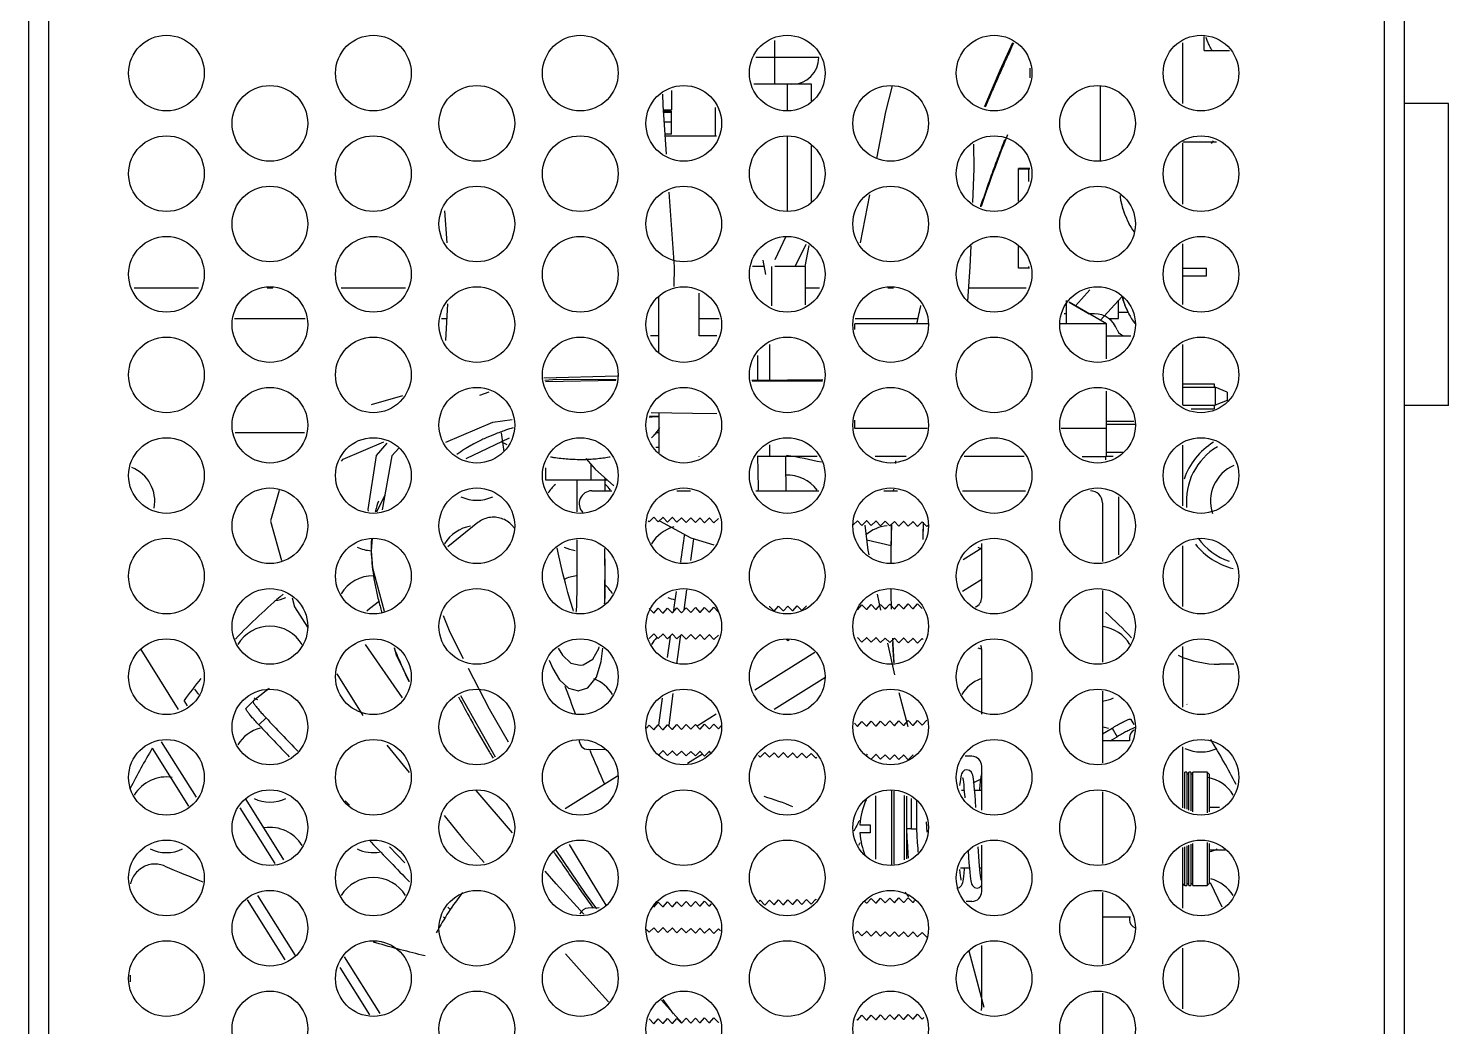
# Model space of a CAD drawing. Header units: inches. Extents: x 0 to 34, y 0 to 22.
# Drawn here: x 27.303 to 30.831, y 17.512 to 19.992 of the extents above; entities that cross this region are included whole.
import ezdxf

# ---------------------------------------------------------------- set-up
doc = ezdxf.new("R2010")
doc.units = ezdxf.units.IN
doc.header["$LTSCALE"] = 1.87
doc.header["$MEASUREMENT"] = 0
doc.layers.get('0').update_dxf_attribs({"linetype": 'CONTINUOUS'})
for name, color, linetype in [('3_ALL_AXES', 7, 'CONTINUOUS'), ('6_ALL_SURFS', 7, 'CONTINUOUS'), ('7_ALL_FEATURES', 7, 'CONTINUOUS')]:
    doc.layers.add(name, color=color, linetype=linetype)

msp = doc.modelspace()

# ---------------------------------------------------------------- linework, layer by layer
at = {"color": 8}
for p, q in [((27.3033, 21.4623), (27.3033, 8.7123)), ((27.3533, 21.4463), (27.3533, 8.7123)), ((30.6713, 21.4463), (30.6713, 8.7573)), ((30.7213, 21.4463), (30.7213, 8.7573)), ((30.2243, 19.9373), (30.2243, 19.972)), ((29.1568, 19.9622), (29.1568, 19.8535)), ((30.1713, 19.8059), (30.1713, 19.9567)), ((30.2243, 19.9373), (30.2871, 19.9373)), ((29.2671, 19.9201), (29.1104, 19.9201)), ((29.7914, 19.8931), (29.7914, 19.8695)), ((28.9009, 19.8377), (28.9009, 19.7902)), ((29.2483, 19.8535), (29.1058, 19.8535)), ((29.1883, 19.8535), (29.1883, 19.7873)), ((29.2483, 19.8122), (29.2483, 19.8535)), ((29.9661, 19.8475), (29.9661, 19.6651)), ((29.0091, 19.7954), (29.0091, 19.7255)), ((29.6806, 19.8039), (29.6779, 19.7973)), ((30.8313, 19.8053), (30.7213, 19.8053)), ((30.8313, 19.0553), (30.8313, 19.8053)), ((28.8806, 19.7902), (28.9009, 19.7902)), ((28.9009, 19.7866), (28.8809, 19.7866)), ((28.9009, 19.7837), (28.8811, 19.7837)), ((28.9009, 19.759), (28.8828, 19.759)), ((28.9009, 19.7292), (28.9009, 19.7866)), ((28.9009, 19.7292), (28.8849, 19.7292)), ((28.8852, 19.7255), (29.0126, 19.7255)), ((29.1883, 19.7253), (29.1883, 19.5373)), ((29.2483, 19.5622), (29.2483, 19.7005)), ((30.255, 19.7093), (30.1713, 19.7093)), ((30.1713, 19.5559), (30.1713, 19.7067)), ((30.2466, 19.7128), (30.2414, 19.706)), ((29.7883, 19.644), (29.7633, 19.644)), ((29.7633, 19.5626), (29.7633, 19.6439)), ((29.7633, 19.6436), (29.7883, 19.6436)), ((29.791, 19.644), (29.7883, 19.644)), ((29.7883, 19.612), (29.7883, 19.6436)), ((29.7912, 19.6436), (29.7883, 19.6436)), ((28.9085, 19.3994), (28.8951, 19.5853)), ((29.3707, 19.4596), (29.3935, 19.5788)), ((29.6689, 19.5511), (29.6681, 19.5486)), ((29.6708, 19.5504), (29.6742, 19.5606)), ((30.0152, 19.5771), (30.0156, 19.5728)), ((30.0179, 19.559), (30.0179, 19.5588)), ((28.3368, 19.5388), (28.3429, 19.4591)), ((30.0371, 19.5083), (30.0364, 19.5083)), ((29.1837, 19.4734), (29.1579, 19.4176)), ((29.2084, 19.4005), (29.2351, 19.4559)), ((29.2326, 19.4005), (29.2425, 19.4529)), ((29.7633, 19.3966), (29.7633, 19.45)), ((30.1713, 19.3059), (30.1713, 19.4567)), ((29.1351, 19.3811), (29.1288, 19.4165)), ((28.9074, 19.3508), (28.9085, 19.3994)), ((29.1316, 19.4005), (29.1023, 19.4005)), ((29.1501, 19.3031), (29.1501, 19.4005)), ((29.2326, 19.4005), (29.1575, 19.4005)), ((29.2326, 19.4005), (29.2326, 19.3056)), ((29.7883, 19.3966), (29.7633, 19.3966)), ((29.7883, 19.3966), (29.7883, 19.4006)), ((29.79, 19.3966), (29.7883, 19.3966)), ((30.1713, 19.3969), (30.2303, 19.3969)), ((30.1713, 19.3967), (30.2303, 19.3967)), ((30.1713, 19.3777), (30.2303, 19.3777)), ((30.2303, 19.3777), (30.2303, 19.3969)), ((27.5664, 19.3473), (27.7262, 19.3473)), ((27.8961, 19.3473), (27.9106, 19.3473)), ((28.0804, 19.3473), (28.2402, 19.3473)), ((28.9693, 19.2283), (28.9693, 19.3346)), ((29.2326, 19.3473), (29.2682, 19.3473)), ((29.4381, 19.3473), (29.4526, 19.3473)), ((29.6394, 19.3473), (29.7822, 19.3473)), ((28.3448, 19.3081), (28.3397, 19.2168)), ((28.8693, 19.188), (28.8693, 19.3246)), ((29.8813, 19.316), (29.8813, 19.2583)), ((29.9813, 19.2583), (29.8884, 19.312)), ((29.8885, 19.3122), (29.9382, 19.2833)), ((30.0113, 19.2713), (30.0113, 19.3167)), ((27.8155, 19.2713), (27.9911, 19.2713)), ((28.3295, 19.2713), (28.3427, 19.2713)), ((28.9693, 19.2713), (29.0191, 19.2713)), ((29.3575, 19.2713), (29.5117, 19.2713)), ((29.8813, 19.2833), (29.8765, 19.2833)), ((29.9513, 19.2833), (29.938, 19.2833)), ((29.987, 19.2713), (30.0113, 19.2713)), ((30.0113, 19.2873), (30.0352, 19.2873)), ((30.0371, 19.2833), (30.0364, 19.2833)), ((28.8693, 19.2283), (28.8489, 19.2283)), ((29.0137, 19.2283), (28.9693, 19.2283)), ((29.3563, 19.2442), (29.3563, 19.2583)), ((29.5385, 19.2583), (29.3563, 19.2583)), ((29.9813, 19.2583), (29.8662, 19.2583)), ((29.9813, 19.1714), (29.9813, 19.2583)), ((29.9813, 19.2283), (30.0417, 19.2283)), ((29.1443, 19.2071), (29.1443, 19.1178)), ((30.1713, 19.0559), (30.1713, 19.2067)), ((29.1143, 19.1796), (29.1143, 19.1176)), ((28.7671, 19.1283), (28.5836, 19.1235)), ((28.4467, 19.0881), (28.424, 19.0805)), ((28.7627, 19.1177), (28.5875, 19.1141)), ((28.7629, 19.1181), (28.7587, 19.1176)), ((29.2771, 19.1187), (29.1001, 19.1175)), ((29.276, 19.1159), (29.1009, 19.1154)), ((29.9813, 18.9283), (29.9813, 19.0912)), ((30.1713, 19.1093), (30.2493, 19.1093)), ((30.1713, 19.1008), (30.2513, 19.1008)), ((30.2493, 19.1093), (30.2493, 19.1008)), ((30.2513, 19.1008), (30.2513, 19.0558)), ((30.2813, 19.0887), (30.2513, 19.1008)), ((30.2813, 19.0887), (30.2813, 19.0679)), ((28.2326, 19.0789), (28.1548, 19.0568)), ((30.1717, 19.0558), (30.2513, 19.0558)), ((30.2493, 19.0558), (30.2493, 19.0473)), ((30.2813, 19.0679), (30.2513, 19.0558)), ((30.8313, 19.0553), (30.7213, 19.0553)), ((28.8465, 19.0285), (28.8693, 19.0284)), ((28.8693, 19.0373), (28.8693, 18.938)), ((29.3563, 18.9983), (29.3563, 19.0184)), ((30.1922, 19.0473), (30.2493, 19.0473)), ((27.9895, 18.9873), (27.8172, 18.9873)), ((28.4781, 18.9874), (28.4841, 18.9406)), ((28.8693, 18.9873), (28.8613, 18.9873)), ((29.536, 18.9983), (29.3563, 18.9983)), ((29.9813, 18.9983), (29.8686, 18.9983)), ((30.0494, 19.0158), (29.9813, 19.0158)), ((29.9813, 19.0088), (30.0523, 19.0088)), ((28.0856, 18.9219), (28.186, 18.9647)), ((28.3909, 18.9233), (28.4983, 18.975)), ((29.1443, 18.9571), (29.1443, 18.9283)), ((30.1713, 18.8059), (30.1713, 18.9567)), ((28.081, 18.9167), (28.0856, 18.9219)), ((28.6877, 18.9239), (28.7114, 18.897)), ((28.9693, 18.928), (28.9693, 18.9283)), ((28.9693, 18.9283), (28.97, 18.9283)), ((29.2629, 18.9283), (29.1138, 18.9283)), ((29.1143, 18.9296), (29.1143, 18.9283)), ((29.484, 18.9283), (29.4067, 18.9283)), ((29.7769, 18.9283), (29.6278, 18.9283)), ((29.9207, 18.9283), (29.9793, 18.9283)), ((29.9793, 18.9283), (29.9793, 18.9206)), ((30.0221, 18.9383), (29.9813, 18.9383)), ((29.998, 18.9283), (29.9813, 18.9283)), ((28.5881, 18.9001), (28.5881, 18.8705)), ((28.7006, 18.9093), (28.7006, 18.8705)), ((28.7114, 18.897), (28.7576, 18.8555)), ((27.9263, 18.8437), (27.9049, 18.769)), ((28.5881, 18.8705), (28.7408, 18.8705)), ((28.7031, 18.8433), (28.7526, 18.8433)), ((28.9144, 18.8433), (28.9482, 18.8433)), ((29.1101, 18.8433), (29.2666, 18.8433)), ((29.4284, 18.8433), (29.4622, 18.8433)), ((29.4521, 18.8474), (29.4518, 18.8433)), ((29.6241, 18.8433), (29.7806, 18.8433)), ((28.1882, 18.8305), (28.1682, 18.7906)), ((29.9715, 18.8133), (29.9715, 18.6674)), ((30.0123, 18.6843), (30.0123, 18.8284)), ((28.1467, 18.7968), (28.1476, 18.7926)), ((28.8451, 18.7664), (28.8426, 18.769)), ((28.8566, 18.7775), (28.8451, 18.7664)), ((28.857, 18.7775), (28.8566, 18.7775)), ((28.8681, 18.766), (28.857, 18.7775)), ((28.8796, 18.7771), (28.8681, 18.766)), ((28.88, 18.7771), (28.8796, 18.7771)), ((28.8911, 18.7656), (28.88, 18.7771)), ((28.9026, 18.7767), (28.8911, 18.7656)), ((28.903, 18.7767), (28.9026, 18.7767)), ((28.9141, 18.7652), (28.903, 18.7767)), ((28.9256, 18.7763), (28.9141, 18.7652)), ((28.926, 18.7763), (28.9256, 18.7763)), ((28.9371, 18.7648), (28.926, 18.7763)), ((28.9486, 18.7759), (28.9371, 18.7648)), ((28.949, 18.7759), (28.9486, 18.7759)), ((28.9601, 18.7644), (28.949, 18.7759)), ((28.9716, 18.7755), (28.9601, 18.7644)), ((28.972, 18.7755), (28.9716, 18.7755)), ((28.9831, 18.764), (28.972, 18.7755)), ((28.9946, 18.7751), (28.9831, 18.764)), ((28.995, 18.7751), (28.9946, 18.7751)), ((29.0061, 18.7636), (28.995, 18.7751)), ((29.0176, 18.7747), (29.0061, 18.7636)), ((29.018, 18.7747), (29.0176, 18.7747)), ((27.9049, 18.7682), (27.9324, 18.6705)), ((28.4201, 18.7642), (28.3449, 18.7042)), ((29.3626, 18.7687), (29.3524, 18.7589)), ((29.3629, 18.7687), (29.3626, 18.7687)), ((29.374, 18.7572), (29.3629, 18.7687)), ((29.3856, 18.7683), (29.374, 18.7572)), ((29.3859, 18.7683), (29.3856, 18.7683)), ((29.397, 18.7568), (29.3859, 18.7683)), ((29.4085, 18.7679), (29.397, 18.7568)), ((29.4089, 18.7679), (29.4085, 18.7679)), ((29.42, 18.7564), (29.4089, 18.7679)), ((29.4315, 18.7675), (29.42, 18.7564)), ((29.4319, 18.7675), (29.4315, 18.7675)), ((29.443, 18.756), (29.4319, 18.7675)), ((29.4545, 18.7671), (29.443, 18.756)), ((29.4466, 18.7526), (29.4457, 18.6623)), ((29.4471, 18.7599), (29.4466, 18.7526)), ((29.4473, 18.7526), (29.4472, 18.7496)), ((29.4474, 18.7558), (29.4473, 18.7526)), ((29.4475, 18.7604), (29.4474, 18.7558)), ((29.4549, 18.7671), (29.4545, 18.7671)), ((29.466, 18.7556), (29.4549, 18.7671)), ((29.4775, 18.7667), (29.466, 18.7556)), ((29.4779, 18.7667), (29.4775, 18.7667)), ((29.489, 18.7552), (29.4779, 18.7667)), ((29.5005, 18.7663), (29.489, 18.7552)), ((29.5009, 18.7663), (29.5005, 18.7663)), ((29.512, 18.7548), (29.5009, 18.7663)), ((29.5235, 18.7659), (29.512, 18.7548)), ((29.5239, 18.7659), (29.5235, 18.7659)), ((29.535, 18.7544), (29.5239, 18.7659)), ((29.5258, 18.7236), (29.5261, 18.7348)), ((29.5261, 18.7348), (29.527, 18.7624)), ((29.527, 18.7624), (29.5272, 18.7657)), ((29.5387, 18.7579), (29.535, 18.7544)), ((28.1572, 18.7255), (28.1549, 18.6941)), ((28.949, 18.6698), (28.9566, 18.7242)), ((29.4462, 18.7068), (29.3863, 18.7206)), ((29.6715, 18.701), (29.6252, 18.6719)), ((29.6715, 18.5779), (29.6715, 18.7125)), ((30.1713, 18.5559), (30.1713, 18.7067)), ((28.1549, 18.6941), (28.1549, 18.694)), ((28.1549, 18.694), (28.1578, 18.6516)), ((28.6655, 18.6869), (28.6655, 18.6828)), ((28.1578, 18.6516), (28.187, 18.5446)), ((28.9079, 18.5531), (28.9133, 18.5929)), ((28.9331, 18.5531), (28.939, 18.597)), ((29.6238, 18.5939), (29.6715, 18.6237)), ((29.9715, 18.5952), (29.9715, 18.4174)), ((28.1755, 18.5694), (28.1506, 18.5496)), ((29.202, 18.5451), (29.2131, 18.5574)), ((29.2131, 18.5574), (29.2246, 18.5455)), ((29.225, 18.5455), (29.2361, 18.5578)), ((29.2361, 18.5578), (29.2366, 18.5573)), ((29.3629, 18.5479), (29.374, 18.5602)), ((29.374, 18.5602), (29.3856, 18.5483)), ((29.3859, 18.5483), (29.397, 18.5606)), ((29.397, 18.5606), (29.4085, 18.5487)), ((29.4089, 18.5487), (29.42, 18.561)), ((29.421, 18.5469), (29.4125, 18.5867)), ((29.42, 18.561), (29.4315, 18.5491)), ((29.4319, 18.5491), (29.443, 18.5614)), ((29.443, 18.5614), (29.4545, 18.5495)), ((29.4463, 18.56), (29.4452, 18.5592)), ((29.4463, 18.5615), (29.4464, 18.5579)), ((29.4549, 18.5495), (29.466, 18.5618)), ((29.466, 18.5618), (29.4775, 18.5499)), ((29.4779, 18.5499), (29.489, 18.5622)), ((29.489, 18.5622), (29.5005, 18.5503)), ((29.5009, 18.5503), (29.512, 18.5626)), ((29.512, 18.5626), (29.5235, 18.5507)), ((28.1506, 18.5496), (28.1437, 18.5442)), ((28.8451, 18.551), (28.8566, 18.5391)), ((28.857, 18.5391), (28.8566, 18.5391)), ((28.857, 18.5391), (28.8681, 18.5514)), ((28.8681, 18.5514), (28.8796, 18.5395)), ((28.88, 18.5395), (28.8796, 18.5395)), ((28.88, 18.5395), (28.8911, 18.5518)), ((28.8911, 18.5518), (28.9026, 18.5399)), ((28.903, 18.5399), (28.9026, 18.5399)), ((28.903, 18.5399), (28.9141, 18.5522)), ((28.9067, 18.544), (28.9079, 18.5531)), ((28.9141, 18.5522), (28.9256, 18.5403)), ((28.926, 18.5403), (28.9256, 18.5403)), ((28.926, 18.5403), (28.9371, 18.5526)), ((28.9324, 18.5477), (28.9331, 18.5531)), ((28.9371, 18.5526), (28.9486, 18.5407)), ((28.949, 18.5407), (28.9486, 18.5407)), ((28.949, 18.5407), (28.9601, 18.553)), ((28.9601, 18.553), (28.9716, 18.5411)), ((28.972, 18.5411), (28.9716, 18.5411)), ((28.972, 18.5411), (28.9831, 18.5534)), ((28.9831, 18.5534), (28.9946, 18.5415)), ((28.995, 18.5415), (28.9946, 18.5415)), ((28.995, 18.5415), (29.0061, 18.5538)), ((29.0061, 18.5538), (29.0176, 18.5419)), ((29.1437, 18.5558), (29.1441, 18.5562)), ((29.1441, 18.5562), (29.1556, 18.5443)), ((29.156, 18.5443), (29.1671, 18.5566)), ((29.1671, 18.5566), (29.1786, 18.5447)), ((29.179, 18.5447), (29.1786, 18.5447)), ((29.179, 18.5447), (29.1901, 18.557)), ((29.1901, 18.557), (29.2016, 18.5451)), ((29.202, 18.5451), (29.2016, 18.5451)), ((29.3859, 18.5483), (29.3856, 18.5483)), ((29.4089, 18.5487), (29.4085, 18.5487)), ((29.4357, 18.5533), (29.4311, 18.5504)), ((29.4319, 18.5491), (29.4315, 18.5491)), ((29.4549, 18.5495), (29.4545, 18.5495)), ((29.4779, 18.5499), (29.4775, 18.5499)), ((29.5009, 18.5503), (29.5005, 18.5503)), ((29.5239, 18.5507), (29.5235, 18.5507)), ((28.8566, 18.4875), (28.8451, 18.4764)), ((28.857, 18.4875), (28.8566, 18.4875)), ((28.8681, 18.476), (28.857, 18.4875)), ((28.8796, 18.4871), (28.8681, 18.476)), ((28.88, 18.4871), (28.8796, 18.4871)), ((28.8911, 18.4756), (28.88, 18.4871)), ((28.9026, 18.4867), (28.8911, 18.4756)), ((28.903, 18.4867), (28.9026, 18.4867)), ((28.2327, 18.3291), (28.1407, 18.4617)), ((28.8913, 18.4288), (28.8974, 18.4748)), ((28.8974, 18.4748), (28.8985, 18.4828)), ((28.9141, 18.4752), (28.903, 18.4867)), ((28.9256, 18.4863), (28.9141, 18.4752)), ((28.9175, 18.4365), (28.9225, 18.4741)), ((28.9225, 18.4741), (28.924, 18.4849)), ((28.926, 18.4863), (28.9256, 18.4863)), ((28.9371, 18.4748), (28.926, 18.4863)), ((28.9486, 18.4859), (28.9371, 18.4748)), ((28.949, 18.4859), (28.9486, 18.4859)), ((28.9601, 18.4744), (28.949, 18.4859)), ((28.9716, 18.4855), (28.9601, 18.4744)), ((28.972, 18.4855), (28.9716, 18.4855)), ((28.9831, 18.474), (28.972, 18.4855)), ((28.9946, 18.4851), (28.9831, 18.474)), ((28.995, 18.4851), (28.9946, 18.4851)), ((29.0061, 18.4736), (28.995, 18.4851)), ((29.0176, 18.4847), (29.0061, 18.4736)), ((29.018, 18.4847), (29.0176, 18.4847)), ((29.1901, 18.4704), (29.1868, 18.4738)), ((29.1931, 18.4733), (29.1901, 18.4704)), ((29.3629, 18.4787), (29.3626, 18.4787)), ((29.374, 18.4672), (29.3629, 18.4787)), ((29.3856, 18.4783), (29.374, 18.4672)), ((29.3859, 18.4783), (29.3856, 18.4783)), ((29.397, 18.4668), (29.3859, 18.4783)), ((29.4085, 18.4779), (29.397, 18.4668)), ((29.4089, 18.4779), (29.4085, 18.4779)), ((29.42, 18.4664), (29.4089, 18.4779)), ((29.4315, 18.4775), (29.42, 18.4664)), ((29.4319, 18.4775), (29.4315, 18.4775)), ((29.443, 18.466), (29.4319, 18.4775)), ((29.4553, 18.3861), (29.4385, 18.465)), ((29.4545, 18.4771), (29.443, 18.466)), ((29.4503, 18.4769), (29.4529, 18.4155)), ((29.4549, 18.4771), (29.4545, 18.4771)), ((29.466, 18.4656), (29.4549, 18.4771)), ((29.4775, 18.4767), (29.466, 18.4656)), ((29.4779, 18.4767), (29.4775, 18.4767)), ((29.489, 18.4652), (29.4779, 18.4767)), ((29.5005, 18.4763), (29.489, 18.4652)), ((29.5009, 18.4763), (29.5005, 18.4763)), ((29.512, 18.4648), (29.5009, 18.4763)), ((29.5235, 18.4759), (29.512, 18.4648)), ((29.5239, 18.4759), (29.5235, 18.4759)), ((29.5259, 18.4738), (29.5239, 18.4759)), ((30.1713, 18.3059), (30.1713, 18.4567)), ((27.6766, 18.2999), (27.5832, 18.4492)), ((28.9146, 18.4145), (28.9152, 18.419)), ((28.9152, 18.419), (28.9175, 18.4365)), ((29.2573, 18.4417), (29.108, 18.3482)), ((29.6715, 18.2879), (29.6715, 18.4487)), ((28.0693, 18.3885), (28.1344, 18.2848)), ((28.4486, 18.3009), (28.3967, 18.4017)), ((30.2975, 18.4123), (30.2623, 18.4123)), ((27.8943, 18.3466), (27.8621, 18.321)), ((27.9016, 18.3524), (27.8943, 18.3466)), ((29.1557, 18.3008), (29.2816, 18.3796)), ((27.6984, 18.3089), (27.69, 18.3223)), ((27.862, 18.3209), (27.8441, 18.3035)), ((27.8621, 18.321), (27.862, 18.3209)), ((28.3719, 18.3314), (28.3736, 18.3281)), ((28.4636, 18.1815), (28.3776, 18.3338)), ((28.8695, 18.2612), (28.8782, 18.3283)), ((28.8947, 18.2613), (28.9048, 18.3394)), ((29.4885, 18.2572), (29.4668, 18.3414)), ((29.9715, 18.3452), (29.9715, 18.1674)), ((27.8757, 18.2619), (27.8937, 18.2791)), ((28.4959, 18.2191), (28.4486, 18.3009)), ((29.0121, 18.2881), (28.9646, 18.2584)), ((30.0506, 18.263), (30.0431, 18.2753)), ((28.8384, 18.2536), (28.8451, 18.261)), ((28.8451, 18.261), (28.8566, 18.2491)), ((28.857, 18.2491), (28.8566, 18.2491)), ((28.857, 18.2491), (28.8681, 18.2614)), ((28.8681, 18.2614), (28.8796, 18.2495)), ((28.88, 18.2495), (28.8796, 18.2495)), ((28.88, 18.2495), (28.8911, 18.2618)), ((28.8911, 18.2618), (28.9026, 18.2499)), ((28.8943, 18.2584), (28.8947, 18.2613)), ((28.903, 18.2499), (28.9026, 18.2499)), ((28.903, 18.2499), (28.9141, 18.2622)), ((28.9141, 18.2622), (28.9256, 18.2503)), ((28.926, 18.2503), (28.9256, 18.2503)), ((28.926, 18.2503), (28.9371, 18.2626)), ((28.9371, 18.2626), (28.9486, 18.2507)), ((28.949, 18.2507), (28.9486, 18.2507)), ((28.949, 18.2507), (28.9601, 18.263)), ((28.9601, 18.263), (28.9716, 18.2511)), ((28.972, 18.2511), (28.9716, 18.2511)), ((28.972, 18.2511), (28.9831, 18.2634)), ((28.9831, 18.2634), (28.9946, 18.2515)), ((28.995, 18.2515), (28.9946, 18.2515)), ((28.995, 18.2515), (29.0061, 18.2638)), ((29.0061, 18.2638), (29.0176, 18.2519)), ((29.018, 18.2519), (29.0176, 18.2519)), ((29.018, 18.2519), (29.0243, 18.2589)), ((29.3552, 18.2656), (29.3626, 18.2579)), ((29.3629, 18.2579), (29.3626, 18.2579)), ((29.3629, 18.2579), (29.374, 18.2702)), ((29.374, 18.2702), (29.3856, 18.2583)), ((29.3859, 18.2583), (29.3856, 18.2583)), ((29.3859, 18.2583), (29.397, 18.2706)), ((29.397, 18.2706), (29.4085, 18.2587)), ((29.4089, 18.2587), (29.4085, 18.2587)), ((29.4089, 18.2587), (29.42, 18.271)), ((29.42, 18.271), (29.4315, 18.2591)), ((29.4319, 18.2591), (29.4315, 18.2591)), ((29.4319, 18.2591), (29.443, 18.2714)), ((29.443, 18.2714), (29.4545, 18.2595)), ((29.4549, 18.2595), (29.4545, 18.2595)), ((29.4549, 18.2595), (29.466, 18.2718)), ((29.466, 18.2718), (29.4775, 18.2599)), ((29.4779, 18.2599), (29.4775, 18.2599)), ((29.4779, 18.2599), (29.489, 18.2722)), ((29.489, 18.2722), (29.5005, 18.2603)), ((29.5009, 18.2603), (29.5005, 18.2603)), ((29.5009, 18.2603), (29.512, 18.2726)), ((29.512, 18.2726), (29.5235, 18.2607)), ((29.5239, 18.2607), (29.5235, 18.2607)), ((29.5239, 18.2607), (29.535, 18.273)), ((29.9715, 18.2395), (29.9954, 18.2537)), ((29.9954, 18.2537), (30.0082, 18.2323)), ((27.6332, 18.2199), (27.7198, 18.0817)), ((28.1941, 18.2113), (28.2494, 18.1432)), ((30.039, 18.2218), (29.9715, 18.2218)), ((29.9906, 18.2219), (30.0082, 18.2323)), ((30.1713, 18.0559), (30.1713, 18.2067)), ((27.6111, 18.2035), (27.701, 18.0599)), ((28.4544, 18.1841), (28.4576, 18.1789)), ((28.7363, 18.1996), (28.6941, 18.2004)), ((28.8796, 18.1971), (28.8699, 18.1877)), ((28.88, 18.1971), (28.8796, 18.1971)), ((28.8911, 18.1856), (28.88, 18.1971)), ((28.9026, 18.1967), (28.8911, 18.1856)), ((28.903, 18.1967), (28.9026, 18.1967)), ((28.9141, 18.1852), (28.903, 18.1967)), ((28.9256, 18.1963), (28.9141, 18.1852)), ((28.926, 18.1963), (28.9256, 18.1963)), ((28.9371, 18.1848), (28.926, 18.1963)), ((28.9486, 18.1959), (28.9371, 18.1848)), ((28.9407, 18.1662), (28.9779, 18.1894)), ((28.949, 18.1959), (28.9486, 18.1959)), ((28.9601, 18.1844), (28.949, 18.1959)), ((28.9716, 18.1955), (28.9601, 18.1844)), ((28.972, 18.1955), (28.9716, 18.1955)), ((28.9831, 18.184), (28.972, 18.1955)), ((28.9946, 18.1951), (28.9831, 18.184)), ((28.995, 18.1951), (28.9946, 18.1951)), ((28.9985, 18.1915), (28.995, 18.1951)), ((29.1211, 18.1816), (29.1169, 18.1859)), ((29.1326, 18.1927), (29.1211, 18.1816)), ((29.133, 18.1927), (29.1326, 18.1927)), ((29.1441, 18.1812), (29.133, 18.1927)), ((29.1556, 18.1923), (29.1441, 18.1812)), ((29.156, 18.1923), (29.1556, 18.1923)), ((29.1671, 18.1808), (29.156, 18.1923)), ((29.1786, 18.1919), (29.1671, 18.1808)), ((29.179, 18.1919), (29.1786, 18.1919)), ((29.1901, 18.1804), (29.179, 18.1919)), ((29.2016, 18.1915), (29.1901, 18.1804)), ((29.202, 18.1915), (29.2016, 18.1915)), ((29.2131, 18.18), (29.202, 18.1915)), ((29.2246, 18.1911), (29.2131, 18.18)), ((29.225, 18.1911), (29.2246, 18.1911)), ((29.2361, 18.1796), (29.225, 18.1911)), ((29.2476, 18.1907), (29.2361, 18.1796)), ((29.2479, 18.1907), (29.2476, 18.1907)), ((29.2591, 18.1792), (29.2479, 18.1907)), ((29.2615, 18.1816), (29.2591, 18.1792)), ((29.3859, 18.1883), (29.3856, 18.1883)), ((29.3881, 18.186), (29.3859, 18.1883)), ((29.4085, 18.1879), (29.397, 18.1768)), ((29.4089, 18.1879), (29.4085, 18.1879)), ((29.42, 18.1764), (29.4089, 18.1879)), ((29.4315, 18.1875), (29.42, 18.1764)), ((29.4319, 18.1875), (29.4315, 18.1875)), ((29.443, 18.176), (29.4319, 18.1875)), ((29.4545, 18.1871), (29.443, 18.176)), ((29.4549, 18.1871), (29.4545, 18.1871)), ((29.466, 18.1756), (29.4549, 18.1871)), ((29.4775, 18.1867), (29.466, 18.1756)), ((29.4779, 18.1867), (29.4775, 18.1867)), ((29.489, 18.1752), (29.4779, 18.1867)), ((29.5005, 18.1863), (29.489, 18.1752)), ((29.5009, 18.1863), (29.5005, 18.1863)), ((29.5016, 18.1856), (29.5009, 18.1863)), ((29.647, 18.1837), (29.6302, 18.184)), ((28.7669, 18.1346), (28.6365, 18.053)), ((29.6715, 18.0501), (29.6715, 18.1587)), ((30.1763, 18.0539), (30.1763, 18.1438)), ((30.1813, 18.1438), (30.1763, 18.1438)), ((30.1813, 18.1438), (30.1813, 18.0518)), ((30.1863, 18.1388), (30.1813, 18.1388)), ((30.1863, 18.0497), (30.1863, 18.1438)), ((30.1913, 18.1438), (30.1863, 18.1438)), ((30.1913, 18.1438), (30.1913, 18.0477)), ((30.1963, 18.1388), (30.1913, 18.1388)), ((30.1963, 18.0456), (30.1963, 18.1438)), ((30.2313, 18.1438), (30.1963, 18.1438)), ((30.2313, 18.1438), (30.2313, 18.0435)), ((30.2363, 18.1388), (30.2313, 18.1438)), ((30.2363, 18.1388), (30.2363, 18.0456)), ((28.506, 17.9934), (28.4156, 18.0988)), ((29.4483, 17.9135), (29.4483, 18.0991)), ((29.6214, 18.0998), (29.6279, 18.0998)), ((29.6539, 18.0998), (29.6715, 18.0998)), ((27.9378, 17.9266), (27.8443, 18.0759)), ((28.101, 18.0618), (28.0904, 18.0728)), ((29.4538, 17.9158), (29.4538, 18.0968)), ((29.4788, 18.0864), (29.4788, 17.9262)), ((29.4843, 18.0841), (29.4843, 17.9285)), ((29.9715, 18.0952), (29.9715, 17.9174)), ((27.916, 17.9176), (27.8297, 18.0554)), ((28.3359, 18.0367), (28.3842, 17.9772)), ((28.1547, 17.9699), (28.1526, 17.9721)), ((28.2385, 17.9192), (28.2005, 17.9585)), ((28.3842, 17.9772), (28.4355, 17.9198)), ((28.7014, 17.8746), (28.6472, 17.9641)), ((29.6715, 17.8479), (29.6715, 17.9625)), ((30.1763, 17.8628), (30.1763, 17.9587)), ((30.1813, 17.9608), (30.1813, 17.8628)), ((30.1863, 17.8628), (30.1863, 17.9629)), ((30.1913, 17.9649), (30.1913, 17.8628)), ((30.1963, 17.8628), (30.1963, 17.967)), ((30.2313, 17.9691), (30.2313, 17.8628)), ((30.2363, 17.967), (30.2363, 17.8678)), ((30.1713, 17.8059), (30.1713, 17.9567)), ((29.6189, 17.9068), (29.6407, 17.9068)), ((29.6668, 17.9068), (29.6715, 17.9068)), ((28.7384, 17.8138), (28.7014, 17.8746)), ((30.1763, 17.8628), (30.1813, 17.8628)), ((30.1813, 17.8678), (30.1863, 17.8678)), ((30.1863, 17.8628), (30.1913, 17.8628)), ((30.1913, 17.8678), (30.1963, 17.8678)), ((30.1963, 17.8628), (30.2313, 17.8628)), ((30.2363, 17.8678), (30.2313, 17.8628)), ((30.269, 17.8091), (30.2399, 17.8695)), ((27.8469, 17.8269), (27.9403, 17.6776)), ((27.8726, 17.8376), (27.966, 17.6883)), ((28.857, 17.8091), (28.8681, 17.8214)), ((28.8681, 17.8214), (28.8796, 17.8095)), ((28.88, 17.8095), (28.8911, 17.8218)), ((28.8911, 17.8218), (28.9026, 17.8099)), ((28.903, 17.8099), (28.9141, 17.8222)), ((28.9141, 17.8222), (28.9256, 17.8103)), ((28.926, 17.8103), (28.9371, 17.8226)), ((28.9371, 17.8226), (28.9486, 17.8107)), ((28.949, 17.8107), (28.9601, 17.823)), ((28.9601, 17.823), (28.9716, 17.8111)), ((28.972, 17.8111), (28.9831, 17.8234)), ((28.9831, 17.8234), (28.9946, 17.8115)), ((28.995, 17.8115), (29.0001, 17.8172)), ((29.1185, 17.8229), (29.1211, 17.8258)), ((29.1211, 17.8258), (29.1326, 17.8139)), ((29.133, 17.8139), (29.1441, 17.8262)), ((29.1441, 17.8262), (29.1556, 17.8143)), ((29.156, 17.8143), (29.1671, 17.8266)), ((29.1671, 17.8266), (29.1786, 17.8147)), ((29.179, 17.8147), (29.1901, 17.827)), ((29.1901, 17.827), (29.2016, 17.8151)), ((29.202, 17.8151), (29.2131, 17.8274)), ((29.2131, 17.8274), (29.2246, 17.8155)), ((29.225, 17.8155), (29.2361, 17.8278)), ((29.2361, 17.8278), (29.2476, 17.8159)), ((29.2479, 17.8159), (29.2591, 17.8282)), ((29.2591, 17.8282), (29.26, 17.8273)), ((29.3806, 17.8235), (29.3856, 17.8183)), ((29.3859, 17.8183), (29.3856, 17.8183)), ((29.3859, 17.8183), (29.397, 17.8306)), ((29.397, 17.8306), (29.4085, 17.8187)), ((29.4089, 17.8187), (29.4085, 17.8187)), ((29.4089, 17.8187), (29.42, 17.831)), ((29.42, 17.831), (29.4315, 17.8191)), ((29.4319, 17.8191), (29.4315, 17.8191)), ((29.4319, 17.8191), (29.443, 17.8314)), ((29.443, 17.8314), (29.4545, 17.8195)), ((29.4549, 17.8195), (29.4545, 17.8195)), ((29.4549, 17.8195), (29.466, 17.8318)), ((29.466, 17.8318), (29.4775, 17.8199)), ((29.4779, 17.8199), (29.4775, 17.8199)), ((29.4779, 17.8199), (29.489, 17.8322)), ((29.489, 17.8322), (29.5005, 17.8203)), ((29.5009, 17.8203), (29.5005, 17.8203)), ((29.5009, 17.8203), (29.5055, 17.8254)), ((29.647, 17.8229), (29.6326, 17.8226)), ((29.9715, 17.8452), (29.9715, 17.6674)), ((28.3374, 17.7812), (28.3348, 17.7839)), ((28.3513, 17.8027), (28.3452, 17.809)), ((28.7212, 17.8067), (28.6941, 17.8062)), ((28.7023, 17.8122), (28.7045, 17.809)), ((28.7045, 17.809), (28.7065, 17.8063)), ((28.88, 17.8095), (28.8796, 17.8095)), ((28.903, 17.8099), (28.9026, 17.8099)), ((28.926, 17.8103), (28.9256, 17.8103)), ((28.949, 17.8107), (28.9486, 17.8107)), ((28.972, 17.8111), (28.9716, 17.8111)), ((28.995, 17.8115), (28.9946, 17.8115)), ((29.133, 17.8139), (29.1326, 17.8139)), ((29.156, 17.8143), (29.1556, 17.8143)), ((29.179, 17.8147), (29.1786, 17.8147)), ((29.202, 17.8151), (29.2016, 17.8151)), ((29.225, 17.8155), (29.2246, 17.8155)), ((29.2479, 17.8159), (29.2476, 17.8159)), ((29.9715, 17.7848), (30.0415, 17.7848)), ((28.8451, 17.7464), (28.8386, 17.7531)), ((28.8566, 17.7575), (28.8451, 17.7464)), ((28.857, 17.7575), (28.8566, 17.7575)), ((28.8681, 17.746), (28.857, 17.7575)), ((28.8796, 17.7571), (28.8681, 17.746)), ((28.88, 17.7571), (28.8796, 17.7571)), ((28.8911, 17.7456), (28.88, 17.7571)), ((28.9026, 17.7567), (28.8911, 17.7456)), ((28.903, 17.7567), (28.9026, 17.7567)), ((28.9141, 17.7452), (28.903, 17.7567)), ((28.9256, 17.7563), (28.9141, 17.7452)), ((28.926, 17.7563), (28.9256, 17.7563)), ((28.9371, 17.7448), (28.926, 17.7563)), ((28.9486, 17.7559), (28.9371, 17.7448)), ((28.949, 17.7559), (28.9486, 17.7559)), ((28.9601, 17.7444), (28.949, 17.7559)), ((28.9716, 17.7555), (28.9601, 17.7444)), ((28.972, 17.7555), (28.9716, 17.7555)), ((28.9831, 17.744), (28.972, 17.7555)), ((28.9946, 17.7551), (28.9831, 17.744)), ((28.995, 17.7551), (28.9946, 17.7551)), ((29.0061, 17.7436), (28.995, 17.7551)), ((29.0176, 17.7547), (29.0061, 17.7436)), ((29.018, 17.7547), (29.0176, 17.7547)), ((29.0227, 17.7499), (29.018, 17.7547)), ((29.3626, 17.7487), (29.3568, 17.7431)), ((29.3629, 17.7487), (29.3626, 17.7487)), ((29.374, 17.7372), (29.3629, 17.7487)), ((29.3856, 17.7483), (29.374, 17.7372)), ((29.3859, 17.7483), (29.3856, 17.7483)), ((29.397, 17.7368), (29.3859, 17.7483)), ((29.4085, 17.7479), (29.397, 17.7368)), ((29.4089, 17.7479), (29.4085, 17.7479)), ((29.42, 17.7364), (29.4089, 17.7479)), ((29.4315, 17.7475), (29.42, 17.7364)), ((29.4319, 17.7475), (29.4315, 17.7475)), ((29.443, 17.736), (29.4319, 17.7475)), ((29.4545, 17.7471), (29.443, 17.736)), ((29.4549, 17.7471), (29.4545, 17.7471)), ((29.466, 17.7356), (29.4549, 17.7471)), ((29.4775, 17.7467), (29.466, 17.7356)), ((29.4779, 17.7467), (29.4775, 17.7467)), ((29.489, 17.7352), (29.4779, 17.7467)), ((29.5005, 17.7463), (29.489, 17.7352)), ((29.5009, 17.7463), (29.5005, 17.7463)), ((29.512, 17.7348), (29.5009, 17.7463)), ((29.5235, 17.7459), (29.512, 17.7348)), ((29.5239, 17.7459), (29.5235, 17.7459)), ((29.535, 17.7344), (29.5239, 17.7459)), ((29.6715, 17.5579), (29.6715, 17.7138)), ((28.1771, 17.5443), (28.0887, 17.6854)), ((30.1713, 17.5559), (30.1713, 17.7067)), ((28.1519, 17.5408), (28.0778, 17.6591)), ((27.5558, 17.6395), (27.5558, 17.6231)), ((28.9267, 17.5209), (28.8758, 17.5773)), ((28.9061, 17.5438), (28.8802, 17.5791)), ((29.9715, 17.5952), (29.9715, 17.4174)), ((29.3629, 17.5279), (29.374, 17.5402)), ((29.374, 17.5402), (29.3856, 17.5283)), ((29.3859, 17.5283), (29.397, 17.5406)), ((29.397, 17.5406), (29.4085, 17.5287)), ((29.4089, 17.5287), (29.42, 17.541)), ((29.42, 17.541), (29.4315, 17.5291)), ((29.4319, 17.5291), (29.443, 17.5414)), ((29.443, 17.5414), (29.4545, 17.5295)), ((29.4549, 17.5295), (29.466, 17.5418)), ((29.466, 17.5418), (29.4775, 17.5299)), ((29.4779, 17.5299), (29.489, 17.5422)), ((29.489, 17.5422), (29.5005, 17.5303)), ((29.5009, 17.5303), (29.512, 17.5426)), ((29.512, 17.5426), (29.5235, 17.5307)), ((29.5239, 17.5307), (29.5275, 17.5348)), ((28.8451, 17.531), (28.8566, 17.5191)), ((28.857, 17.5191), (28.8566, 17.5191)), ((28.857, 17.5191), (28.8681, 17.5314)), ((28.8681, 17.5314), (28.8796, 17.5195)), ((28.88, 17.5195), (28.8796, 17.5195)), ((28.88, 17.5195), (28.8911, 17.5318)), ((28.8911, 17.5318), (28.9026, 17.5199)), ((28.903, 17.5199), (28.9026, 17.5199)), ((28.903, 17.5199), (28.9141, 17.5322)), ((28.9141, 17.5322), (28.9256, 17.5203)), ((28.926, 17.5203), (28.9256, 17.5203)), ((28.926, 17.5203), (28.9371, 17.5326)), ((28.9371, 17.5326), (28.9486, 17.5207)), ((28.949, 17.5207), (28.9486, 17.5207)), ((28.949, 17.5207), (28.9601, 17.533)), ((28.9601, 17.533), (28.9716, 17.5211)), ((28.972, 17.5211), (28.9716, 17.5211)), ((28.972, 17.5211), (28.9831, 17.5334)), ((28.9831, 17.5334), (28.9946, 17.5215)), ((28.995, 17.5215), (28.9946, 17.5215)), ((28.995, 17.5215), (29.0061, 17.5338)), ((29.0061, 17.5338), (29.0176, 17.5219)), ((29.018, 17.5219), (29.0176, 17.5219)), ((29.018, 17.5219), (29.0186, 17.5226)), ((29.361, 17.5296), (29.3626, 17.5279)), ((29.3629, 17.5279), (29.3626, 17.5279)), ((29.3859, 17.5283), (29.3856, 17.5283)), ((29.4089, 17.5287), (29.4085, 17.5287)), ((29.4319, 17.5291), (29.4315, 17.5291)), ((29.4549, 17.5295), (29.4545, 17.5295)), ((29.4779, 17.5299), (29.4775, 17.5299)), ((29.5009, 17.5303), (29.5005, 17.5303)), ((29.5239, 17.5307), (29.5235, 17.5307))]:
    msp.add_line(p, q, dxfattribs=at)
for points in [[(29.7477, 19.9565), (29.7163, 19.8873), (29.6806, 19.8039)], [(28.8884, 19.6801), (28.8798, 19.8015), (28.8793, 19.8288)], [(29.4108, 19.6689), (29.433, 19.7852), (29.4496, 19.8492)], [(29.7261, 19.7028), (29.7313, 19.7159), (29.7364, 19.7289)], [(29.6493, 19.5593), (29.6526, 19.6435), (29.6517, 19.7043)], [(29.6742, 19.5606), (29.6794, 19.5757), (29.6846, 19.5906), (29.6898, 19.6054), (29.695, 19.6199), (29.7002, 19.6342), (29.7054, 19.6483), (29.7106, 19.6622), (29.7158, 19.6759), (29.7209, 19.6894), (29.7261, 19.7028)], [(29.6371, 19.3143), (29.6432, 19.3996), (29.6452, 19.4516)], [(29.9403, 19.3424), (29.9195, 19.3195), (29.9041, 19.3031)], [(29.9662, 19.2671), (29.9929, 19.2961), (30.0192, 19.3255)], [(28.7632, 19.1189), (28.6159, 19.1199), (28.5862, 19.117)], [(28.3407, 18.9642), (28.4567, 19.0136), (28.5054, 19.0206)], [(28.8457, 19.0265), (28.8603, 19.0279), (28.8693, 19.028)], [(28.8503, 19.0376), (28.9534, 19.036), (29.0131, 19.0357)], [(28.1938, 18.9614), (28.1674, 18.9309), (28.1467, 18.7967)], [(28.2237, 18.9491), (28.2059, 18.9304), (28.1821, 18.7963)], [(29.1149, 18.9283), (29.1154, 18.8922), (29.116, 18.8476), (29.1155, 18.8433)], [(29.1854, 18.8433), (29.185, 18.9136), (29.185, 18.9283)], [(28.6656, 18.8705), (28.6656, 18.8599), (28.6656, 18.8228), (28.6656, 18.8081)], [(28.8707, 18.7685), (28.9493, 18.7265), (29.0058, 18.7091)], [(29.3917, 18.6845), (29.3894, 18.6954), (29.3817, 18.7581)], [(28.7356, 18.5627), (28.7359, 18.5876), (28.7357, 18.6502), (28.7356, 18.6999)], [(27.9585, 18.5775), (27.9647, 18.5552), (27.9966, 18.5045)], [(28.3842, 18.426), (28.3508, 18.4909), (28.3344, 18.533)], [(28.2118, 18.454), (28.2168, 18.4355), (28.2494, 18.3695)], [(28.6693, 18.3464), (28.6927, 18.3535), (28.7145, 18.3802), (28.726, 18.4194), (28.7301, 18.4522)], [(28.5973, 18.4224), (28.6061, 18.4018), (28.6225, 18.3737), (28.6449, 18.3528), (28.6695, 18.3464)], [(28.7151, 17.8042), (28.6872, 17.8423), (28.6141, 17.9504)], [(28.683, 17.7909), (28.6145, 17.8668), (28.5874, 17.8983)], [(28.6379, 17.6928), (28.7058, 17.6168), (28.7445, 17.5737)], [(29.6777, 17.5595), (29.6504, 17.6621), (29.64, 17.6995)]]:
    msp.add_lwpolyline(points, dxfattribs=at)
for centre, radius, start, end in [((29.2001, 19.9204), 0.0669, 270, 359.7), ((29.1948, 19.8385), 0.015, 90, 95.6404), ((30.1113, 19.5829), 0.0963, 186.0724, 187.0543), ((30.1282, 19.5851), 0.1133, 187.1087, 190.0453), ((30.1442, 19.5879), 0.1295, 190.0157, 192.3767), ((30.1489, 19.5889), 0.1344, 192.3613, 192.8698), ((30.2115, 19.6033), 0.1986, 192.938, 205.0733), ((30.2115, 19.6033), 0.1986, 192.9523, 208.5721), ((30.2115, 19.6033), 0.1992, 208.5262, 215.833), ((30.2115, 19.6033), 0.1986, 208.4846, 208.571), ((32.2908, 18.6602), 2.8448, 166.9287, 167.8633), ((30.2115, 19.3783), 0.1986, 195.4554, 205.0733), ((30.2115, 19.3783), 0.1986, 195.4566, 208.5721), ((29.9513, 19.2233), 0.06, 19.2244, 90), ((30.2115, 19.3783), 0.1992, 208.5262, 216.9261), ((30.2115, 19.3783), 0.1986, 208.4846, 208.571), ((30.0288, 19.2503), 0.022, 199.2244, 270), ((28.6637, 19.3668), 0.4429, 245.3897, 247.1297), ((28.9323, 17.4123), 1.54, 92.3722, 92.607), ((30.3373, 18.8173), 0.172, 121.5993, 161.3356), ((30.3373, 18.8173), 0.1575, 120.5925, 185.5947), ((28.9323, 17.4123), 1.54, 77.2057, 80.4873), ((32.3622, 18.6527), 2.9166, 174.7914, 174.9122), ((30.3373, 18.8173), 0.0975, 113.7386, 198.0989), ((28.7031, 18.8118), 0.0315, 90, 224.5971), ((29.9415, 18.8133), 0.03, 0, 90), ((28.4571, 18.7175), 0.3013, 160.5709, 165.4428), ((28.4642, 18.7157), 0.3086, 165.4378, 165.8759), ((63.3931, 13.912), 34.7961, 172.03242, 172.14815), ((32.5576, 18.6424), 3.1123, 178.0258, 179.3306), ((32.5458, 18.6477), 3.0216, 177.9716, 178.588), ((28.559, 18.7046), 0.4042, 177.3563, 181.4981), ((30.3373, 18.8173), 0.172, 218.3876, 256.0645), ((30.3373, 18.8173), 0.1575, 215.7297, 251.0717), ((32.6156, 18.6416), 3.1703, 179.3279, 179.6256), ((32.7597, 18.6423), 3.3144, 180.7255, 181.3967), ((28.9323, 17.4123), 1.54, 130.3036, 136.3744), ((32.8165, 18.6436), 3.3712, 181.4558, 181.6034), ((29.6465, 18.5779), 0.025, 290.9712, 360), ((28.9903, 18.7794), 0.8435, 196.0964, 196.3394), ((28.9323, 17.4123), 1.54, 43.7976, 47.1757), ((33.0533, 18.6535), 3.6083, 182.9737, 183.4164), ((29.6465, 18.4487), 0.025, 0, 24.836), ((33.123, 18.6577), 3.6781, 183.4162, 183.7753), ((30.2623, 18.6623), 0.25, 245.6408, 270), ((28.9323, 17.4123), 1.54, 141.2156, 143.7765), ((32.1899, 19.6386), 3.7773, 199.8142, 200.9242), ((28.9323, 17.4123), 1.54, 35.7746, 35.8096), ((53.9686, 42.9471), 35.8945, 223.41187, 223.59411), ((52.9526, 41.9731), 34.512, 223.39663, 223.57908), ((28.6945, 18.2233), 0.0229, 175.5217, 269), ((28.9323, 17.4123), 1.54, 27.0849, 31.8482), ((28.9323, 17.4123), 1.54, 149.0852, 153.3314), ((31.6326, 19.4168), 3.1774, 202.5423, 204.1972), ((29.6465, 18.1587), 0.025, 0, 89), ((28.9323, 17.4123), 0.7, 67.2785, 73.4758), ((32.1132, 16.5878), 3.0985, 152.5448, 152.9318), ((32.1381, 16.5749), 3.1265, 152.3787, 152.5451), ((77.7273, 65.7887), 68.8772, 223.968337, 224.082519), ((30.1201, 23.7164), 6.3122, 246.88676, 247.81163), ((30.1763, 17.8678), 0.005, 180, 270), ((28.9323, 17.4123), 0.7, 141.8224, 151.6083), ((28.9323, 17.4123), 0.7, 37.1184, 38.2499), ((29.6465, 17.8479), 0.025, 271, 360), ((28.6945, 17.7833), 0.0229, 91, 159.8963), ((29.6465, 17.5579), 0.025, 345.8878, 360)]:
    msp.add_arc(centre, radius, start, end, dxfattribs=at)
for points, start_tangent, end_tangent in [([(30.2437, 19.9373), (30.2375, 19.9488), (30.2327, 19.9596), (30.2291, 19.9697)], (-0.5, 0.866025), (-0.295564, 0.955323)), ([(29.7504, 19.9554), (29.7442, 19.9419), (29.729, 19.9088), (29.7142, 19.8755), (29.6996, 19.8421), (29.6853, 19.8084), (29.6804, 19.7965)], (-0.422591, -0.90632), (-0.38349, -0.923545)), ([(29.7283, 19.7151), (29.7129, 19.675), (29.6972, 19.6327), (29.6823, 19.5905), (29.6689, 19.5511)], (-0.364757, -0.931103), (-0.314372, -0.9493)), ([(28.5073, 18.9998), (28.4889, 18.9938), (28.4613, 18.9836), (28.4358, 18.9727), (28.4102, 18.9601), (28.3939, 18.9509)], (-0.954658, -0.297704), (-0.858971, -0.512024)), ([(28.8511, 18.9749), (28.856, 18.9796), (28.8635, 18.9881), (28.87, 18.997), (28.8722, 19.0007)], (0.735376, 0.67766), (0.506518, 0.862229)), ([(28.3939, 18.9509), (28.3869, 18.9465), (28.3678, 18.9338)], (-0.858971, -0.512024), (-0.81134, -0.584575)), ([(28.6001, 18.9277), (28.6081, 18.9264), (28.6261, 18.9241), (28.6441, 18.9225), (28.6619, 18.9215), (28.6795, 18.9213), (28.6968, 18.9218), (28.7137, 18.9231), (28.7301, 18.925), (28.7461, 18.9276), (28.7485, 18.9281)], (0.986712, -0.162481), (0.98126, 0.192686)), ([(28.51, 18.7511), (28.5046, 18.7578), (28.4925, 18.7678), (28.4785, 18.7745), (28.4633, 18.7775), (28.4473, 18.7766), (28.4325, 18.7719), (28.4201, 18.7642)], (-0.573793, 0.819), (-0.781114, -0.624389)), ([(28.1549, 18.694), (28.1552, 18.6856), (28.1575, 18.6556), (28.1617, 18.6247), (28.1679, 18.593), (28.1758, 18.5604), (28.18, 18.5456)], (0.025282, -0.99968), (0.277249, -0.960798)), ([(28.212, 18.4528), (28.2357, 18.3969), (28.2484, 18.3692)], (0.368848, -0.92949), (0.427169, -0.904172)), ([(27.862, 18.3209), (27.8618, 18.3185), (27.8642, 18.3138), (27.8688, 18.3073), (27.8755, 18.2992), (27.8839, 18.2896), (27.8937, 18.2791)], (-0.713281, -0.700878), (0.687215, -0.726454)), ([(28.3736, 18.3281), (28.4016, 18.2758), (28.447, 18.1966), (28.4544, 18.1841)], (0.459166, -0.88835), (0.514732, -0.857351)), ([(27.8757, 18.2619), (27.866, 18.2724), (27.8575, 18.2819), (27.8509, 18.29), (27.8463, 18.2964), (27.8439, 18.3011), (27.8441, 18.3035)], (-0.687032, 0.726627), (0.713514, 0.700641)), ([(29.9954, 18.2537), (30.0079, 18.2609), (30.0191, 18.267), (30.0284, 18.2716), (30.0357, 18.2747), (30.0408, 18.276), (30.0431, 18.2753)], (0.861136, 0.508374), (0.524558, -0.851375)), ([(30.0521, 18.2545), (30.0486, 18.2534), (30.0413, 18.2503), (30.0319, 18.2456), (30.0207, 18.2395), (30.0082, 18.2323)], (-0.983091, -0.183117), (-0.861008, -0.508591)), ([(28.6075, 17.9475), (28.6123, 17.9405), (28.6759, 17.8493), (28.7023, 17.8122)], (0.565046, -0.825059), (0.581139, -0.813805)), ([(27.6423, 17.9108), (27.6285, 17.9149), (27.6133, 17.9156), (27.5979, 17.9124), (27.5839, 17.9056), (27.5721, 17.8956), (27.5628, 17.8826), (27.5573, 17.868), (27.5569, 17.8663)], (-0.919886, 0.392187), (-0.207607, -0.978212)), ([(28.2887, 17.6875), (28.2279, 17.703), (28.1667, 17.72), (28.1594, 17.7221)], (-0.971307, 0.237827), (-0.960408, 0.278597))]:
    msp.add_spline(points, degree=3, dxfattribs=dict(at, start_tangent=start_tangent, end_tangent=end_tangent))
at = {"layer": '3_ALL_AXES', "color": 8}
for p, q in [((29.7633, 19.6439), (29.7911, 19.6439)), ((29.7633, 19.6437), (29.7912, 19.6437)), ((30.0385, 18.2296), (30.0385, 18.2218)), ((29.4083, 17.9276), (29.4083, 18.085)), ((29.4973, 18.0033), (29.4973, 18.0788)), ((29.5103, 18.0033), (29.5103, 18.0734)), ((30.2622, 18.0563), (30.2363, 18.0563)), ((29.4973, 18.0033), (29.4843, 18.0033)), ((29.4973, 18.0033), (29.5103, 18.0033)), ((30.2767, 17.9503), (30.2363, 17.9503)), ((30.0385, 17.7848), (30.0385, 17.777))]:
    msp.add_line(p, q, dxfattribs=at)
for centre in [(27.6463, 19.8813), (28.1603, 19.8813), (28.6743, 19.8813), (29.1883, 19.8813), (29.7023, 19.8813), (30.2163, 19.8813), (27.9033, 19.7563), (28.4173, 19.7563), (28.9313, 19.7563), (29.4453, 19.7563), (29.9593, 19.7563), (27.6463, 19.6313), (28.1603, 19.6313), (28.6743, 19.6313), (29.1883, 19.6313), (29.7023, 19.6313), (30.2163, 19.6313), (27.9033, 19.5063), (28.4173, 19.5063), (28.9313, 19.5063), (29.4453, 19.5063), (29.9593, 19.5063), (27.6463, 19.3813), (28.1603, 19.3813), (28.6743, 19.3813), (29.1883, 19.3813), (29.7023, 19.3813), (30.2163, 19.3813), (27.9033, 19.2563), (28.4173, 19.2563), (28.9313, 19.2563), (29.4453, 19.2563), (29.9593, 19.2563), (27.6463, 19.1313), (28.1603, 19.1313), (28.6743, 19.1313), (29.1883, 19.1313), (29.7023, 19.1313), (30.2163, 19.1313), (27.9033, 19.0063), (28.4173, 19.0063), (28.9313, 19.0063), (29.4453, 19.0063), (29.9593, 19.0063), (27.6463, 18.8813), (28.1603, 18.8813), (28.6743, 18.8813), (29.1883, 18.8813), (29.7023, 18.8813), (30.2163, 18.8813), (27.9033, 18.7563), (28.4173, 18.7563), (28.9313, 18.7563), (29.4453, 18.7563), (29.9593, 18.7563), (27.6463, 18.6313), (28.1603, 18.6313), (28.6743, 18.6313), (29.1883, 18.6313), (29.7023, 18.6313), (30.2163, 18.6313), (27.9033, 18.5063), (28.4173, 18.5063), (28.9313, 18.5063), (29.4453, 18.5063), (29.9593, 18.5063), (27.6463, 18.3813), (28.1603, 18.3813), (28.6743, 18.3813), (29.1883, 18.3813), (29.7023, 18.3813), (30.2163, 18.3813), (27.9033, 18.2563), (28.4173, 18.2563), (28.9313, 18.2563), (29.4453, 18.2563), (29.9593, 18.2563), (27.6463, 18.1313), (28.1603, 18.1313), (28.6743, 18.1313), (29.1883, 18.1313), (29.7023, 18.1313), (30.2163, 18.1313), (27.9033, 18.0063), (28.4173, 18.0063), (28.9313, 18.0063), (29.4453, 18.0063), (29.9593, 18.0063), (27.6463, 17.8813), (28.1603, 17.8813), (28.6743, 17.8813), (29.1883, 17.8813), (29.7023, 17.8813), (30.2163, 17.8813), (27.9033, 17.7563), (28.4173, 17.7563), (28.9313, 17.7563), (29.4453, 17.7563), (29.9593, 17.7563), (27.6463, 17.6313), (28.1603, 17.6313), (28.6743, 17.6313), (29.1883, 17.6313), (29.7023, 17.6313), (30.2163, 17.6313), (27.9033, 17.5063), (28.4173, 17.5063), (28.9313, 17.5063), (29.4453, 17.5063), (29.9593, 17.5063)]:
    msp.add_circle(centre, 0.094, dxfattribs=at)
for centre, radius, start, end in [((27.5273, 18.8173), 0.09, 349.1909, 68.5417), ((29.1883, 18.7883), 0.094, 37.277, 92.2344), ((28.6743, 18.7883), 0.094, 131.1373, 148.5471), ((28.6743, 18.7883), 0.094, 37.277, 48.4051), ((28.4173, 18.9133), 0.0935, 244.9862, 295.0138), ((28.4173, 18.6633), 0.0935, 99.4858, 148.7923), ((28.9313, 18.6633), 0.0935, 105.0106, 148.7923), ((29.4453, 18.6633), 0.0935, 95.3932, 131.1517), ((28.1603, 18.7883), 0.094, 244.7136, 266.796), ((28.6743, 18.7883), 0.094, 244.7136, 262.3722), ((29.7023, 18.7883), 0.094, 244.7136, 249.1092), ((28.1603, 18.5383), 0.094, 90, 148.5471), ((28.6743, 18.5383), 0.094, 96.0497, 115.4636), ((28.6743, 18.5383), 0.094, 31.4529, 48.4849), ((27.9033, 18.6633), 0.0935, 277.5464, 295.0138), ((28.9313, 18.6633), 0.0935, 244.9862, 256.2445), ((27.9033, 18.4133), 0.0935, 31.2077, 148.7923), ((29.9593, 18.4133), 0.0935, 31.2077, 81.4789), ((28.9313, 18.4133), 0.0935, 136.251, 148.7923), ((29.7023, 18.5383), 0.094, 244.7136, 251.053), ((27.6463, 18.2883), 0.094, 31.4529, 41.3474), ((28.6743, 18.2883), 0.094, 31.4529, 68.7637), ((29.7023, 18.2883), 0.094, 110.8908, 148.5471), ((27.9033, 18.4133), 0.0935, 244.9862, 250.8054), ((29.9593, 18.4133), 0.0935, 277.5464, 295.0138), ((27.9033, 18.1633), 0.0935, 105.0001, 148.7923), ((29.9593, 18.1633), 0.0935, 73.2774, 81.4789), ((30.0587, 18.2296), 0.0203, 113.6375, 180), ((30.2163, 18.2883), 0.094, 244.7136, 295.2864), ((27.6463, 18.0383), 0.094, 81.2304, 148.5471), ((29.7023, 18.0383), 0.094, 110.8908, 123.4912), ((30.2163, 18.0383), 0.094, 31.4529, 79.781), ((27.9033, 18.1633), 0.0935, 244.9862, 295.0138), ((27.9033, 17.9133), 0.0935, 31.2077, 98.7509), ((29.4453, 17.9133), 0.0935, 144.0479, 148.7923), ((27.6463, 18.0383), 0.094, 244.7136, 295.2864), ((28.1603, 18.0383), 0.094, 244.7136, 279.5027), ((30.2163, 18.0383), 0.094, 283.7313, 295.2864), ((28.1603, 17.7883), 0.094, 31.4529, 148.5471), ((30.2163, 17.7883), 0.094, 31.4529, 75.0283), ((30.0587, 17.777), 0.0203, 180, 253.5807)]:
    msp.add_arc(centre, radius, start, end, dxfattribs=at)
at = {"layer": '6_ALL_SURFS', "color": 5}
for p, q in [((29.1351, 19.3811), (29.1288, 19.4165)), ((28.7357, 18.8433), (28.7357, 18.8751)), ((28.6575, 18.5443), (28.6564, 18.5475))]:
    msp.add_line(p, q, dxfattribs=at)
for points in [[(28.6657, 18.8705), (28.6657, 18.8486), (28.6656, 18.825), (28.6656, 18.802), (28.6656, 18.7909)], [(28.6564, 18.5475), (28.65, 18.5681), (28.6437, 18.5902), (28.6374, 18.6136), (28.6313, 18.6379), (28.6252, 18.6632), (28.6192, 18.6895), (28.6166, 18.7014)], [(28.6655, 18.7217), (28.6655, 18.7162), (28.6655, 18.6965), (28.6655, 18.6774), (28.6656, 18.6589), (28.6656, 18.6409), (28.6657, 18.6234), (28.6656, 18.6066), (28.6654, 18.5903), (28.6651, 18.5746), (28.6645, 18.5594), (28.6638, 18.5449), (28.6636, 18.5417)], [(28.7346, 18.5623), (28.7349, 18.5676), (28.7356, 18.6113), (28.7357, 18.6339), (28.7355, 18.6808), (28.7355, 18.7)], [(28.6194, 18.4526), (28.6298, 18.4349), (28.651, 18.4153), (28.6741, 18.4097)], [(28.6739, 18.4097), (28.6812, 18.4105), (28.7058, 18.4248), (28.7205, 18.4512), (28.7215, 18.4558)]]:
    msp.add_lwpolyline(points, dxfattribs=at)
at = {"layer": '7_ALL_FEATURES', "color": 8}
for p, q in [((29.6571, 18.056), (29.656, 18.0733)), ((29.3689, 18.0135), (29.3946, 18.0135)), ((29.3946, 17.9931), (29.3689, 17.9931)), ((29.3946, 18.0135), (29.3942, 18.0033)), ((29.3942, 18.0033), (29.3946, 17.9931)), ((29.5333, 18.0209), (29.5348, 17.9954)), ((29.6098, 17.8563), (29.6161, 17.8579))]:
    msp.add_line(p, q, dxfattribs=at)
for points in [[(29.6348, 18.1503), (29.6284, 18.1487), (29.6235, 18.1442), (29.6214, 18.1402), (29.6203, 18.1366), (29.6194, 18.1324), (29.6186, 18.127), (29.6177, 18.12), (29.6172, 18.1159), (29.6167, 18.111)], [(29.656, 18.0733), (29.6549, 18.0878), (29.6539, 18.1004), (29.6529, 18.1112), (29.652, 18.12), (29.6511, 18.127), (29.6502, 18.1324), (29.6493, 18.1366), (29.6482, 18.1402), (29.6462, 18.1442), (29.6413, 18.1486), (29.6348, 18.1503)], [(29.6715, 18.1404), (29.6715, 18.1403), (29.6703, 18.1367), (29.6695, 18.1326), (29.6686, 18.1273), (29.6677, 18.1204), (29.6668, 18.1118), (29.6658, 18.1012), (29.6657, 18.0998)], [(29.624, 18.131), (29.6241, 18.1305), (29.6246, 18.1283), (29.6252, 18.1246), (29.6259, 18.1195), (29.6267, 18.1128), (29.6275, 18.1046), (29.6283, 18.0947), (29.6292, 18.0832), (29.6294, 18.0803)], [(29.4843, 18.0033), (29.4857, 17.9808), (29.4869, 17.9605), (29.4881, 17.9424), (29.4889, 17.9304)], [(29.5139, 17.945), (29.5133, 17.9545), (29.5123, 17.9696), (29.5113, 17.9861), (29.5103, 18.0033)], [(29.6707, 17.8756), (29.6705, 17.8761), (29.6701, 17.8783), (29.6694, 17.882), (29.6687, 17.8871), (29.668, 17.8937), (29.6672, 17.9018), (29.6664, 17.9113), (29.6655, 17.9222), (29.6646, 17.9344), (29.6637, 17.9476), (29.663, 17.959)], [(29.6377, 17.9485), (29.6387, 17.9327), (29.6398, 17.9181), (29.6408, 17.9055), (29.6418, 17.8949), (29.6427, 17.8862), (29.6436, 17.8794), (29.6445, 17.8741), (29.6453, 17.8699), (29.6464, 17.8663), (29.6485, 17.8623), (29.6534, 17.8579), (29.6598, 17.8563)], [(29.6161, 17.8579), (29.621, 17.8622), (29.6231, 17.8661), (29.6242, 17.8697), (29.6251, 17.8736), (29.626, 17.8787), (29.6268, 17.8852), (29.6277, 17.8934), (29.6287, 17.9033), (29.6289, 17.9068)], [(29.6207, 17.8756), (29.6205, 17.8761), (29.6201, 17.8783), (29.6194, 17.882), (29.6187, 17.8872), (29.618, 17.8938), (29.6172, 17.902), (29.6171, 17.9026)], [(29.6598, 17.8563), (29.6662, 17.8579), (29.6711, 17.8623), (29.6715, 17.8631)]]:
    msp.add_lwpolyline(points, dxfattribs=at)
for start, end in [(154.9313, 176.5545), (183.4455, 203.2133)]:
    msp.add_arc((29.5382, 18.0033), 0.1696, start, end, dxfattribs=at)

doc.saveas('drawing.dxf')
